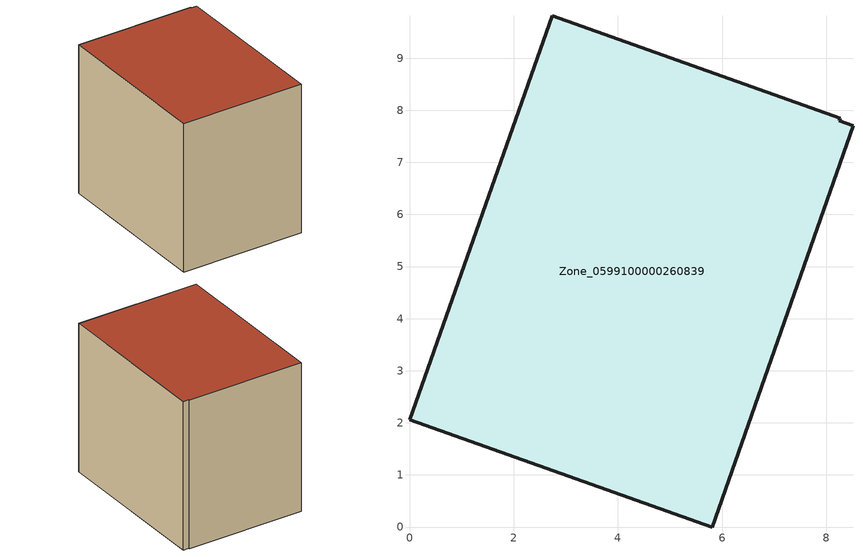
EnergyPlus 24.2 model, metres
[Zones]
Zone_0599100000260839
 floor ground (C_G): 0,2.06 2.74,9.81 8.27,7.84 8.25,7.8 8.51,7.71 5.81,0 z0.6
 wall outside (C_F): 2.74,9.81 0,2.06 5.81,0 8.51,7.71 8.25,7.8 8.27,7.84 2.74,9.81 z0.6:8.1
 roof outside (C_R): 5.81,0 8.51,7.71 8.25,7.8 8.27,7.84 2.74,9.81 0,2.06 z8.1
[BUILDING]
Pand.0599100000260839: North Axis=0; Terrain=City; Loads Convergence Tolerance Value=0.04; Temperature Convergence Tolerance Value=0.4; Solar Distribution=FullExterior; Maximum Number of Warmup Days=25; Minimum Number of Warmup Days=1
[Site:Location]
Rotterdam.The.Hague.AP_ZH_NLD Design_Conditions: Latitude=51.96; Longitude=4.45; Time Zone=1; Elevation=-4.5
[SITE:GROUNDTEMPERATURE:BUILDINGSURFACE]
18, 18, 18, 18, 18, 18, 18, 18, 18, 18, 18, 18
[MATERIAL] Thermal Absorptance=0.9; Solar Absorptance=0.7; Visible Absorptance=0.7
Name | Roughness | Thickness | Conductivity | Density | Specific Heat
G.TI.1965-1974 | MediumSmooth | 0.15 | 0.882353 | 540 | 1210
F.TI.1965-1974 | Rough | 0.3 | 0.697674 | 1920 | 840
R.TI.1965-1974 | MediumRough | 0.2 | 0.232558 | 1500 | 1000
[CONSTRUCTION]
C_G: G.TI.1965-1974
C_F: F.TI.1965-1974
C_R: R.TI.1965-1974
[ZONE]
Zone_0599100000260839: Type=1; Multiplier=1; Ceiling Height=Autocalculate; Volume=Autocalculate; Floor Area=autocalculate; Part of Total Floor Area=Yes
[ZONEINFILTRATION:DESIGNFLOWRATE]
Infil_Zone_0599100000260839: Zone or ZoneList or Space or SpaceList=Zone_0599100000260839; Schedule=AlwaysOn; Design Flow Rate Calculation Method=Flow/Area; Flow Rate per Floor Area=0.003; Constant Term Coefficient=1; Temperature Term Coefficient=0; Velocity Term Coefficient=0; Velocity Squared Term Coefficient=0
[HVACTEMPLATE:ZONE:IDEALLOADSAIRSYSTEM]
Zone_0599100000260839: Maximum Heating Supply Air Temperature=50; Minimum Cooling Supply Air Temperature=13; Maximum Heating Supply Air Humidity Ratio=0.0156; Minimum Cooling Supply Air Humidity Ratio=0.0077; Heating Limit=NoLimit; Cooling Limit=NoLimit; Dehumidification Control Type=ConstantSensibleHeatRatio; Cooling Sensible Heat Ratio=0.7; Dehumidification Setpoint=60; Humidification Control Type=None; Humidification Setpoint=30; Outdoor Air Method=None; Outdoor Air Flow Rate per Person=0.00944; Outdoor Air Flow Rate per Zone Floor Area=0; Outdoor Air Flow Rate per Zone=0; Demand Controlled Ventilation Type=None; Outdoor Air Economizer Type=NoEconomizer; Heat Recovery Type=None; Sensible Heat Recovery Effectiveness=0.7; Latent Heat Recovery Effectiveness=0.65
[ZONECONTROL:THERMOSTAT]
ThermostatControl_Zone_0599100000260839: Zone or ZoneList=Zone_0599100000260839; Control Type Schedule=DualSetpointControlType; Control 1=Thermostat_Zone_0599100000260839; Temperature Difference Between Cutout And Setpoint=0
[THERMOSTATSETPOINT:DUALSETPOINT]
Thermostat_Zone_0599100000260839: Heating Setpoint Temperature Schedule=HeatingSetpoint_Zone_0599100000260839; Cooling Setpoint Temperature Schedule=CoolingSetpoint_Zone_0599100000260839
[SCHEDULE:COMPACT]
HeatingSetpoint_Zone_0599100000260839: Through: 12/31, For: AllDays, Until: 24:00, 21
CoolingSetpoint_Zone_0599100000260839: Through: 12/31, For: AllDays, Until: 24:00, 24
DualSetpointControlType: Through: 12/31, For: AllDays, Until: 24:00, 4
AlwaysOn: Through: 12/31, For: AllDays, Until: 24:00, 1
